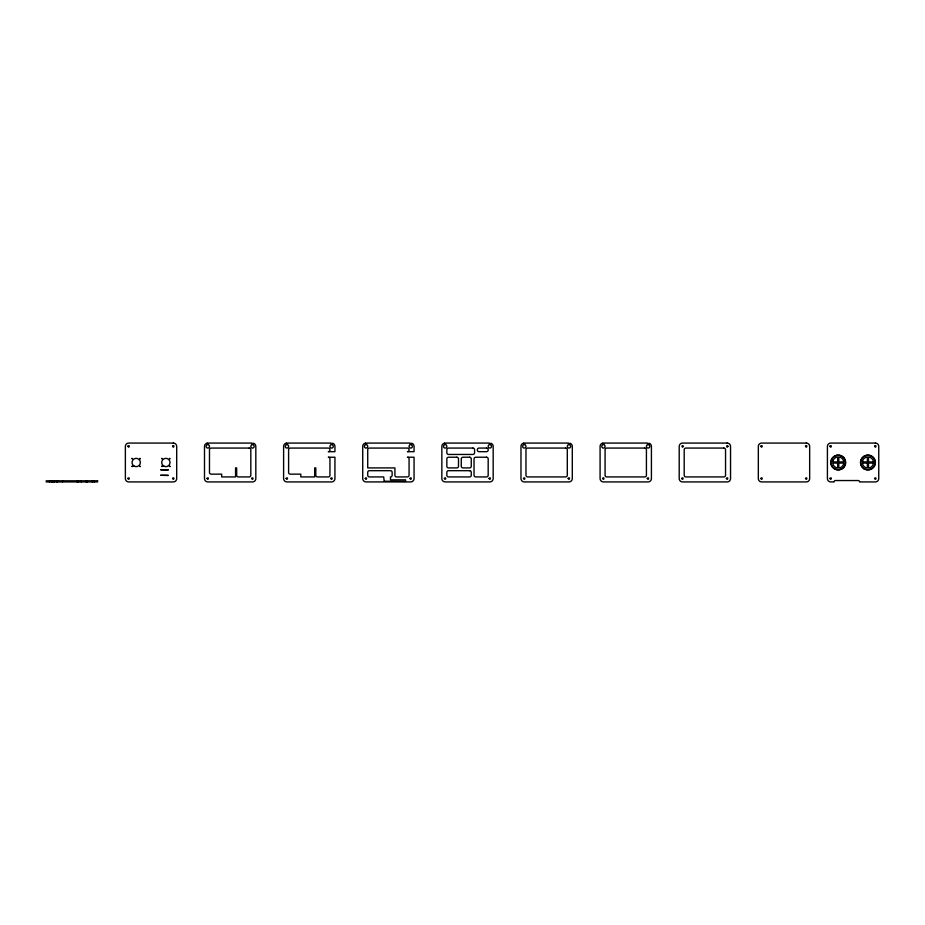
<?xml version="1.0" encoding="UTF-8"?>
<svg xmlns="http://www.w3.org/2000/svg" width="925" height="925" viewBox="0 0 925 925"><rect width="100%" height="100%" fill="white"/><g stroke="black" fill="none" stroke-linecap="round" stroke-linejoin="round"><path stroke-width="1.39" d="M94.257 480.815L94.257 481.925M92.234 480.815L92.234 481.925M87.32 480.815L87.378 481.925M86.21 480.815L86.152 481.925M81.284 480.815L81.284 481.925M78.44 480.815L78.44 481.925M77.052 480.815L77.052 481.925M62.553 480.815L62.553 481.925M57.628 480.815L57.628 481.925M56.518 480.815L56.518 481.925M54.297 480.815L54.297 481.925M52.91 480.815L52.91 481.925M51.592 480.815L51.592 481.925M49.58 480.815L49.58 481.925M207.269 443.133L207.258 444.833A1.665 1.665 0 0 0 206.483 447.399A1.665 1.665 0 0 0 209.154 447.399A1.665 1.665 0 0 0 208.379 444.833L208.379 443.075L251.935 443.075L251.935 444.833A1.665 1.665 0 0 0 251.149 447.399A1.665 1.665 0 0 0 253.832 447.399A1.665 1.665 0 0 0 253.057 444.833L253.462 443.225A3.33 3.33 0 0 1 255.82 446.405L255.82 478.595A3.33 3.33 0 0 1 252.49 481.925L207.824 481.925A3.33 3.33 0 0 1 204.494 478.595L204.494 446.405A3.33 3.33 0 0 1 206.853 443.225L207.269 443.133M286.38 443.133L286.38 444.833A1.665 1.665 0 0 0 285.605 447.399A1.665 1.665 0 0 0 288.276 447.399A1.665 1.665 0 0 0 287.502 444.833L287.49 443.075L331.058 443.075L331.058 444.833A1.665 1.665 0 0 0 330.271 447.399A1.665 1.665 0 0 0 332.954 447.399A1.665 1.665 0 0 0 332.167 444.833L332.584 443.225A3.33 3.33 0 0 1 334.942 446.405L334.942 451.678L328.283 451.678A1.665 1.665 0 0 0 329.936 450.232A3.781 3.781 0 0 0 329.936 449.515A1.665 1.665 0 0 0 328.283 448.07L290.265 448.07A1.665 1.665 0 0 0 288.6 449.735L288.6 472.49A1.665 1.665 0 0 0 290.265 474.155L300.81 474.155L300.81 476.93L314.685 476.93L314.685 467.911L315.795 467.911L315.795 475.265A1.665 1.665 0 0 0 317.46 476.93L328.283 476.93A1.665 1.665 0 0 0 329.947 475.265L329.947 458.892A1.665 1.665 0 0 0 328.283 457.228L334.942 457.228L334.942 478.595A3.33 3.33 0 0 1 331.613 481.925L286.935 481.925A3.33 3.33 0 0 1 283.605 478.595L283.605 446.405A3.33 3.33 0 0 1 285.964 443.225L286.38 443.133M365.502 443.133L365.502 444.833A1.665 1.665 0 0 0 364.716 447.399A1.665 1.665 0 0 0 367.398 447.399A1.665 1.665 0 0 0 366.612 444.833L366.612 443.075L410.18 443.075L410.168 444.833A1.665 1.665 0 0 0 409.393 447.399A1.665 1.665 0 0 0 412.064 447.399A1.665 1.665 0 0 0 411.29 444.833L411.706 443.225A3.33 3.33 0 0 1 414.065 446.405L414.065 451.678L407.405 451.678A1.665 1.665 0 0 0 409.047 450.232A3.781 3.781 0 0 0 409.047 449.515A1.665 1.665 0 0 0 407.405 448.07L369.387 448.07A1.665 1.665 0 0 0 367.722 449.735L367.722 467.911L394.917 467.911L394.917 475.265A1.665 1.665 0 0 0 396.582 476.93L407.405 476.93A1.665 1.665 0 0 0 409.07 475.265L409.07 458.892A1.665 1.665 0 0 0 407.405 457.228L414.065 457.228L414.065 478.595A3.33 3.33 0 0 1 410.735 481.925L366.057 481.925A3.33 3.33 0 0 1 362.727 478.595L362.727 446.405A3.33 3.33 0 0 1 365.086 443.225L365.502 443.133M444.624 443.133L444.613 444.833A1.665 1.665 0 0 0 443.838 447.399A1.665 1.665 0 0 0 446.509 447.399A1.665 1.665 0 0 0 445.734 444.833L445.734 443.075L489.29 443.075L489.29 444.833A1.665 1.665 0 0 0 488.516 447.399A1.665 1.665 0 0 0 491.187 447.399A1.665 1.665 0 0 0 490.412 444.833L490.817 443.225A3.33 3.33 0 0 1 493.175 446.405L493.175 478.595A3.33 3.33 0 0 1 489.845 481.925L445.179 481.925A3.33 3.33 0 0 1 441.849 478.595L441.849 446.405A3.33 3.33 0 0 1 444.208 443.225L444.624 443.133M523.747 443.133L523.735 444.833A1.665 1.665 0 0 0 522.96 447.399A1.665 1.665 0 0 0 525.631 447.399A1.665 1.665 0 0 0 524.857 444.833L524.857 443.075L568.413 443.075L568.413 444.833A1.665 1.665 0 0 0 567.638 447.399A1.665 1.665 0 0 0 570.309 447.399A1.665 1.665 0 0 0 569.534 444.833L569.939 443.225A3.33 3.33 0 0 1 572.298 446.405L572.298 478.595A3.33 3.33 0 0 1 568.967 481.925L524.302 481.925A3.33 3.33 0 0 1 520.972 478.595L520.972 446.405A3.33 3.33 0 0 1 523.33 443.225L523.747 443.133M602.857 443.133L602.857 444.833A1.665 1.665 0 0 0 602.082 447.399A1.665 1.665 0 0 0 604.753 447.399A1.665 1.665 0 0 0 603.979 444.833L603.967 443.075L647.535 443.075L647.535 444.833A1.665 1.665 0 0 0 646.748 447.399A1.665 1.665 0 0 0 649.431 447.399A1.665 1.665 0 0 0 648.645 444.833L649.061 443.225A3.33 3.33 0 0 1 651.42 446.405L651.42 478.595A3.33 3.33 0 0 1 648.09 481.925L603.412 481.925A3.33 3.33 0 0 1 600.082 478.595L600.082 446.405A3.33 3.33 0 0 1 602.452 443.225L602.857 443.133M728.033 446.312C726.564 449.307 725.917 443.722 728.033 446.312M683.367 446.336C681.794 449.284 681.332 443.688 683.367 446.336M127.893 446.185C128.91 449.365 130.367 443.942 127.893 446.185M127.893 478.375C128.91 481.555 130.367 476.132 127.893 478.375M131.951 458.488L132.541 458.731L131.986 458.418M131.951 466.339L132.576 466.512L131.951 466.339M139.814 458.488L140.427 458.661L139.814 458.488M139.814 466.339L140.427 466.512L139.814 466.339M161.644 458.488L162.268 458.661L161.644 458.488M160.765 469.75L168.234 469.854L160.765 469.75M161.644 466.339L162.268 466.512L161.644 466.339M160.765 475.3L168.234 475.404L160.765 475.3M169.495 458.488L170.084 458.731L169.529 458.418M169.495 466.339L170.119 466.512L169.495 466.339M172.57 446.185C173.588 449.365 175.045 443.942 172.57 446.185M172.57 478.375C173.588 481.555 175.045 476.132 172.57 478.375M207.015 478.375C208.032 481.555 209.489 476.132 207.015 478.375M251.692 478.375C252.71 481.555 254.155 476.132 251.692 478.375M286.137 478.375C287.155 481.555 288.612 476.132 286.137 478.375M330.803 478.375C331.832 481.555 333.278 476.132 330.803 478.375M365.248 478.375C366.277 481.555 367.722 476.132 365.248 478.375M384.233 481.231L383.678 476.93L369.387 476.93A1.665 1.665 0 0 1 367.722 475.265L367.722 472.351A1.665 1.665 0 0 1 369.387 470.686L390.477 470.686A1.665 1.665 0 0 1 392.142 472.351L392.142 475.265A1.665 1.665 0 0 1 390.477 476.93L390.477 479.844L405.601 479.844L405.566 481.37L384.233 481.231M409.925 478.375C410.943 481.555 412.4 476.132 409.925 478.375M444.37 478.375C445.387 481.555 446.844 476.132 444.37 478.375M489.047 478.375C490.065 481.555 491.522 476.132 489.047 478.375M523.492 478.375C524.51 481.555 525.967 476.132 523.492 478.375M568.17 478.375C569.187 481.555 570.644 476.132 568.17 478.375M602.614 478.375C603.632 481.555 605.089 476.132 602.614 478.375M647.28 478.375C648.309 481.555 649.755 476.132 647.28 478.375M681.737 478.375C682.754 481.555 684.199 476.132 681.737 478.375M726.403 478.375C727.42 481.555 728.877 476.132 726.403 478.375M760.847 446.185C761.865 449.365 763.322 443.942 760.847 446.185M760.847 478.375C761.865 481.555 763.322 476.132 760.847 478.375M805.525 446.185C806.542 449.365 807.999 443.942 805.525 446.185M805.525 478.375C806.542 481.555 807.999 476.132 805.525 478.375M829.945 446.185C830.962 449.365 832.419 443.942 829.945 446.185M829.945 478.375C830.962 481.555 832.419 476.132 829.945 478.375M832.882 461.066L832.766 461.945L837.68 461.887L837.68 457.019L836.801 457.135A5.55 5.55 0 0 0 832.882 461.066M843.716 463.055L843.6 463.934A5.55 5.55 0 0 1 839.68 467.865L838.79 467.981L838.79 463.113L843.716 463.055M862.562 461.066L862.447 461.945L867.372 461.887L867.372 457.019L866.494 457.135A5.55 5.55 0 0 0 862.562 461.066M874.611 446.185C875.64 449.365 877.085 443.942 874.611 446.185M873.408 463.055L873.293 463.934A5.55 5.55 0 0 1 869.361 467.865L868.482 467.981L868.482 463.113L873.408 463.055M874.611 478.375C875.64 481.555 877.085 476.132 874.611 478.375M173.368 443.075L128.702 443.075A3.33 3.33 0 0 0 125.372 446.405L125.372 478.595A3.33 3.33 0 0 0 128.702 481.925L173.368 481.925A3.33 3.33 0 0 0 176.698 478.595L176.698 446.405A3.33 3.33 0 0 0 173.368 443.075M727.212 443.075L682.534 443.075A3.33 3.33 0 0 0 679.204 446.405L679.204 478.595A3.33 3.33 0 0 0 682.534 481.925L727.212 481.925A3.33 3.33 0 0 0 730.542 478.595L730.542 446.405A3.33 3.33 0 0 0 727.212 443.075M806.334 443.075L761.657 443.075A3.33 3.33 0 0 0 758.327 446.405L758.327 478.595A3.33 3.33 0 0 0 761.657 481.925L806.334 481.925A3.33 3.33 0 0 0 809.664 478.595L809.664 446.405A3.33 3.33 0 0 0 806.334 443.075M875.42 443.075L830.743 443.075A3.33 3.33 0 0 0 827.413 446.405L827.413 478.595A3.33 3.33 0 0 0 830.743 481.925L834.072 481.925A1.387 1.387 0 0 1 835.46 480.538L858.215 480.538A1.387 1.387 0 0 1 859.603 481.925L875.42 481.925A3.33 3.33 0 0 0 878.75 478.595L878.75 446.405A3.33 3.33 0 0 0 875.42 443.075M249.16 448.07L211.143 448.07A1.665 1.665 0 0 0 209.478 449.735L209.478 472.49A1.665 1.665 0 0 0 211.143 474.155L221.688 474.155L221.688 476.93L235.563 476.93L235.563 467.911L236.673 467.911L236.673 475.265A1.665 1.665 0 0 0 238.338 476.93L249.16 476.93A1.665 1.665 0 0 0 250.825 475.265L250.825 449.735A1.665 1.665 0 0 0 249.16 448.07M472.906 448.07L448.509 448.07A1.665 1.665 0 0 0 446.844 449.735L446.844 452.788A1.665 1.665 0 0 0 448.509 454.453L472.906 454.453A1.665 1.665 0 0 0 474.571 452.788L474.571 449.735A1.665 1.665 0 0 0 472.906 448.07M486.515 448.07L479.011 448.07A1.665 1.665 0 0 0 477.369 449.515A3.781 3.781 0 0 0 477.346 450.012A1.665 1.665 0 0 0 479.011 451.678L486.515 451.678A1.665 1.665 0 0 0 488.169 450.232A3.781 3.781 0 0 0 488.169 449.515A1.665 1.665 0 0 0 486.515 448.07M565.637 448.07L527.632 448.07A1.665 1.665 0 0 0 525.967 449.735L525.967 475.265A1.665 1.665 0 0 0 527.632 476.93L565.637 476.93A1.665 1.665 0 0 0 567.303 475.265L567.303 449.735A1.665 1.665 0 0 0 565.637 448.07M644.76 448.07L606.742 448.07A1.665 1.665 0 0 0 605.077 449.735L605.077 475.265A1.665 1.665 0 0 0 606.742 476.93L644.76 476.93A1.665 1.665 0 0 0 646.425 475.265L646.425 449.735A1.665 1.665 0 0 0 644.76 448.07M723.882 448.07L685.864 448.07A1.665 1.665 0 0 0 684.199 449.735L684.199 475.265A1.665 1.665 0 0 0 685.864 476.93L723.882 476.93A1.665 1.665 0 0 0 725.547 475.265L725.547 449.735A1.665 1.665 0 0 0 723.882 448.07M456.834 457.228L448.509 457.228A1.665 1.665 0 0 0 446.844 458.892L446.844 466.246A1.665 1.665 0 0 0 448.509 467.911L456.834 467.911A1.665 1.665 0 0 0 458.499 466.246L458.499 458.892A1.665 1.665 0 0 0 456.834 457.228M469.599 457.228L462.939 457.228A1.665 1.665 0 0 0 461.274 458.892L461.274 466.246A1.665 1.665 0 0 0 462.939 467.911L469.599 467.911A1.665 1.665 0 0 0 471.264 466.246L471.264 458.892A1.665 1.665 0 0 0 469.599 457.228M486.515 457.228L475.704 457.228A1.665 1.665 0 0 0 474.039 458.892L474.039 475.265A1.665 1.665 0 0 0 475.704 476.93L486.515 476.93A1.665 1.665 0 0 0 488.18 475.265L488.18 458.892A1.665 1.665 0 0 0 486.515 457.228M843.716 461.945L838.848 461.945L838.79 457.019L839.68 457.135A5.55 5.55 0 0 1 843.6 461.066L843.716 461.945M873.408 461.945L868.54 461.945L868.482 457.019L869.361 457.135A5.55 5.55 0 0 1 873.293 461.066L873.408 461.945M837.622 463.055L832.766 463.055L832.882 463.934A5.55 5.55 0 0 0 836.801 467.865L837.68 467.981L837.622 463.055M867.315 463.055L862.447 463.055L862.562 463.934A5.55 5.55 0 0 0 866.494 467.865L867.372 467.981L867.372 463.113M469.599 470.686L448.509 470.686A1.665 1.665 0 0 0 446.844 472.351L446.844 475.265A1.665 1.665 0 0 0 448.509 476.93L469.599 476.93A1.665 1.665 0 0 0 471.264 475.265L471.264 472.351A1.665 1.665 0 0 0 469.599 470.686M97.588 480.815L46.25 480.815L46.25 481.925L97.588 481.925L97.588 480.815M834.489 468.987A7.493 7.493 0 0 0 845.728 462.5A7.493 7.493 0 0 0 834.489 456.013A7.493 7.493 0 0 0 834.489 468.987M864.181 468.987A7.493 7.493 0 0 0 875.42 462.5A7.493 7.493 0 0 0 864.181 456.013A7.493 7.493 0 0 0 864.181 468.987M864.32 468.744A7.215 7.215 0 0 0 875.143 462.5A7.215 7.215 0 0 0 864.32 456.256A7.215 7.215 0 0 0 864.32 468.744M834.628 468.744A7.215 7.215 0 0 0 845.45 462.5A7.215 7.215 0 0 0 834.628 456.256A7.215 7.215 0 0 0 834.628 468.744M163.794 466.108A4.163 4.163 0 0 0 170.038 462.5A4.163 4.163 0 0 0 163.794 458.892A4.163 4.163 0 0 0 163.794 466.108M134.113 466.108A4.163 4.163 0 0 0 140.357 462.5A4.163 4.163 0 0 0 134.113 458.892A4.163 4.163 0 0 0 134.113 466.108"/></g></svg>
